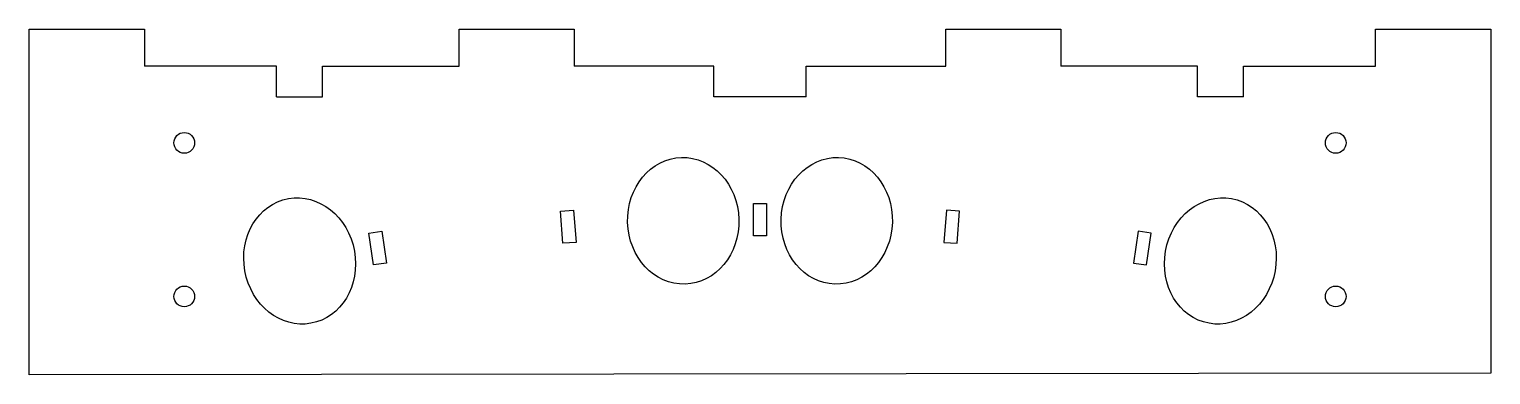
# Model space of a CAD drawing. Header units: millimetres. Extents: x -95 to 95, y 230 to 275.
import ezdxf

# ---------------------------------------------------------------- set-up
doc = ezdxf.new("R2010")
doc.units = ezdxf.units.MM
doc.layers.get('0').update_dxf_attribs({"linetype": 'CONTINUOUS'})

msp = doc.modelspace()

# ---------------------------------------------------------------- linework, layer by layer
for p, q in [((-95.2, 270), (-95.2, 274.8)), ((-95.2, 274.8), (-80.2, 274.8)), ((-80.2, 274.8), (-80.2, 270)), ((-39.2, 274.8), (-24.2, 274.8)), ((-39.2, 270), (-39.2, 274.8)), ((-24.2, 274.8), (-24.2, 270)), ((24.2, 274.8), (39.2, 274.8)), ((24.2, 270), (24.2, 274.8)), ((39.2, 274.8), (39.2, 270)), ((80.2, 270), (80.2, 274.8)), ((80.2, 274.8), (95.2, 274.8)), ((95.2, 274.8), (95.2, 230)), ((-95.2, 229.8), (-95.2, 270)), ((-63, 270), (-80.2, 270)), ((-63, 266), (-63, 270)), ((-57, 270), (-39.2, 270)), ((-57, 266), (-57, 270)), ((-6, 270), (-24.2, 270)), ((-6, 266), (-6, 270)), ((6, 266), (6, 270)), ((6, 270), (24.2, 270)), ((57, 270), (39.2, 270)), ((57, 266), (57, 270)), ((63, 266), (63, 270)), ((63, 270), (80.2, 270)), ((-63, 266), (-57, 266)), ((6, 266), (-6, 266)), ((63, 266), (57, 266)), ((95.2, 230), (-95.2, 229.8))]:
    msp.add_line(p, q)
for points in [[(0.85, 247.9), (-0.85, 247.9), (-0.85, 252.1), (0.85, 252.1)], [(-25.67, 246.92), (-25.98, 251.1), (-24.28, 251.23), (-23.97, 247.04)], [(25.67, 246.92), (25.98, 251.1), (24.28, 251.23), (23.97, 247.04)], [(-50.34, 244.1), (-50.96, 248.25), (-49.28, 248.5), (-48.66, 244.35)], [(50.34, 244.1), (50.96, 248.25), (49.28, 248.5), (48.66, 244.35)]]:
    msp.add_lwpolyline(points, close=True)
for centre in [(-75, 260), (75, 260), (-75, 240), (75, 240)]:
    msp.add_circle(centre, 1.35)
for centre, major_axis in [((-10, 249.85), (0.24, -8.25)), ((10, 249.85), (-0.24, -8.25)), ((-59.97, 244.62), (1.47, -8.12)), ((59.97, 244.62), (-1.47, -8.12))]:
    msp.add_ellipse(centre, major_axis=major_axis, ratio=0.878788)

doc.saveas('drawing.dxf')
